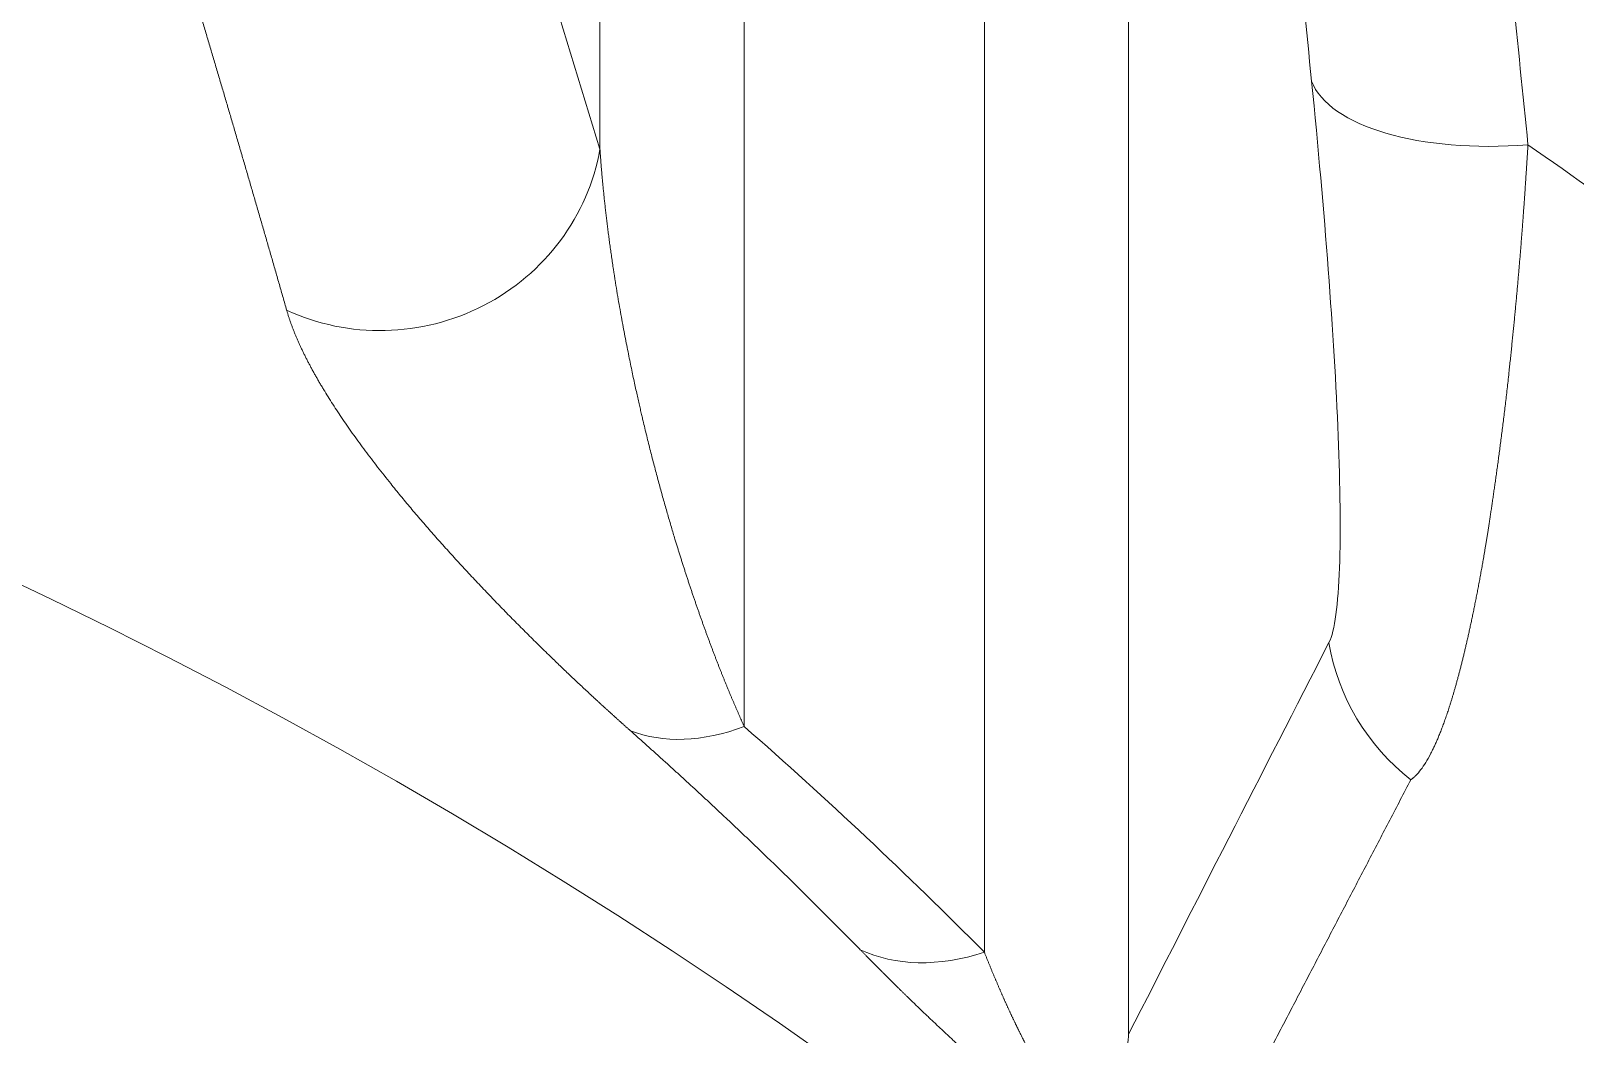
# Model space of a CAD drawing. Header units: millimetres. Extents: x 4664 to 8864, y -38 to 2932.
# Drawn here: x 7935.68 to 7944.84, y 2240.34 to 2246.3 of the extents above; entities that cross this region are included whole.
import ezdxf

# ---------------------------------------------------------------- set-up
doc = ezdxf.new("R2010")
doc.units = ezdxf.units.MM

msp = doc.modelspace()

# ---------------------------------------------------------------- linework, layer by layer
at = {"lineweight": 5}
for p, q in [((7939.0527, 2254.8477), (7939.0527, 2245.5949)), ((7942.1896, 2240.3411), (7942.1896, 2254.8477)), ((7939.9087, 2242.1671), (7939.9087, 2254.6732)), ((7941.3336, 2254.6732), (7941.3336, 2240.8271))]:
    msp.add_line(p, q, dxfattribs=at)
for radius in [31.8876, 28.6966, 28.5275, 28.3585]:
    msp.add_circle((7921.9725, 2214.1806), radius, dxfattribs=at)
for centre, major_axis, ratio, start_param, end_param in [((7955.1069, 2213.9856), (-11.2017, 72.9659), 0.103887, 1.086708, 1.100708), ((7956.3909, 2214.1807), (-11.2061, 71.6594), 0.105691, 1.086129, 1.10013), ((7944.5589, 2246.1941), (1.2995, 0.1299), 0.436932, 3.258064, 4.668755), ((7937.7686, 2245.7898), (1.249, 0.3812), 0.971679, 3.967045, 5.824969), ((7944.6618, 2242.86), (1.162, -0.5959), 0.984226, 3.773697, 4.519953), ((7939.9087, 2243.2368), (0.8609, 0.982), 0.685493, 3.382416, 4.048812), ((7921.9725, 2220.3245), (0, 28.6459), 0.967774, 5.510051, 5.579562), ((7941.3336, 2241.8968), (0.9272, 0.9196), 0.712004, 3.391486, 4.097534)]:
    msp.add_ellipse(centre, major_axis=major_axis, ratio=ratio, start_param=start_param, end_param=end_param, dxfattribs=at)
for points in [[(7938.3474, 2247.849), (7938.5845, 2247.1089), (7938.8197, 2246.3582), (7939.0527, 2245.5949)], [(7942.1896, 2240.3411), (7942.5853, 2241.1177), (7942.9814, 2241.8922), (7943.3778, 2242.6651)]]:
    msp.add_open_spline(points, degree=3, dxfattribs=at)
for points, knots in [([(7937.1937, 2244.6394), (7937.1901, 2244.652), (7937.1829, 2244.6773), (7937.1721, 2244.7152), (7937.1612, 2244.7531), (7937.1504, 2244.791), (7937.1395, 2244.8289), (7937.1286, 2244.8669), (7937.1177, 2244.9049), (7937.1068, 2244.9429), (7937.0959, 2244.9809), (7937.0849, 2245.019), (7937.074, 2245.057), (7937.063, 2245.0951), (7937.052, 2245.1332), (7937.041, 2245.1713), (7937.03, 2245.2095), (7937.0189, 2245.2477), (7937.0078, 2245.2859), (7936.9968, 2245.3241), (7936.9857, 2245.3623), (7936.9745, 2245.4005), (7936.9634, 2245.4388), (7936.9523, 2245.4771), (7936.9411, 2245.5154), (7936.9299, 2245.5538), (7936.9187, 2245.5921), (7936.9075, 2245.6305), (7936.8963, 2245.6689), (7936.885, 2245.7073), (7936.8738, 2245.7457), (7936.8625, 2245.7842), (7936.8512, 2245.8227), (7936.8399, 2245.8612), (7936.8285, 2245.8997), (7936.8172, 2245.9382), (7936.8058, 2245.9768), (7936.7944, 2246.0153), (7936.7831, 2246.0539), (7936.7716, 2246.0926), (7936.7602, 2246.1312), (7936.7488, 2246.1699), (7936.7373, 2246.2085), (7936.7258, 2246.2472), (7936.7143, 2246.286), (7936.7028, 2246.3247), (7936.6913, 2246.3635), (7936.6797, 2246.4023), (7936.6682, 2246.4411), (7936.6566, 2246.4799), (7936.645, 2246.5187), (7936.6334, 2246.5576), (7936.6218, 2246.5965), (7936.6101, 2246.6354), (7936.5984, 2246.6743), (7936.5868, 2246.7132), (7936.5751, 2246.7522), (7936.5634, 2246.7912), (7936.5516, 2246.8302), (7936.5438, 2246.8562), (7936.5399, 2246.8692)], [0, 0, 0, 0, 0.016733, 0.033484, 0.050253, 0.06704, 0.083845, 0.100667, 0.117507, 0.134366, 0.151241, 0.168135, 0.185047, 0.201976, 0.218923, 0.235888, 0.252871, 0.269872, 0.28689, 0.303927, 0.320981, 0.338053, 0.355143, 0.37225, 0.389376, 0.406519, 0.42368, 0.440859, 0.458056, 0.475271, 0.492503, 0.509753, 0.527021, 0.544307, 0.561611, 0.578933, 0.596272, 0.613629, 0.631004, 0.648397, 0.665808, 0.683237, 0.700683, 0.718147, 0.735629, 0.753129, 0.770647, 0.788182, 0.805736, 0.823307, 0.840896, 0.858503, 0.876128, 0.89377, 0.911431, 0.929109, 0.946805, 0.964519, 0.98225, 1, 1, 1, 1]), ([(7943.3778, 2242.6651), (7943.4136, 2242.7348), (7943.4325, 2242.8933), (7943.4483, 2243.3262), (7943.4445, 2243.5927), (7943.4209, 2244.1914), (7943.4005, 2244.5268), (7943.3472, 2245.2328), (7943.3141, 2245.6061), (7943.2749, 2245.9991)], [0, 0, 0, 0, 0.25, 0.25, 0.5, 0.5, 0.75, 0.75, 1, 1, 1, 1]), ([(7944.5589, 2245.6212), (7944.5587, 2245.6173), (7944.5582, 2245.6096), (7944.5575, 2245.5979), (7944.5567, 2245.5861), (7944.556, 2245.5741), (7944.5552, 2245.5621), (7944.5545, 2245.55), (7944.5537, 2245.5377), (7944.5529, 2245.5254), (7944.5521, 2245.5129), (7944.5513, 2245.5003), (7944.5505, 2245.4877), (7944.5497, 2245.4749), (7944.5488, 2245.462), (7944.548, 2245.449), (7944.5471, 2245.4359), (7944.5463, 2245.4227), (7944.5454, 2245.4094), (7944.5445, 2245.396), (7944.5436, 2245.3824), (7944.5427, 2245.3688), (7944.5417, 2245.3551), (7944.5408, 2245.3412), (7944.5398, 2245.3273), (7944.5388, 2245.3132), (7944.5379, 2245.2991), (7944.5369, 2245.2848), (7944.5358, 2245.2705), (7944.5348, 2245.256), (7944.5338, 2245.2415), (7944.5327, 2245.2268), (7944.5316, 2245.212), (7944.5305, 2245.1972), (7944.5294, 2245.1822), (7944.5283, 2245.1671), (7944.5272, 2245.152), (7944.526, 2245.1367), (7944.5249, 2245.1214), (7944.5237, 2245.1059), (7944.5225, 2245.0903), (7944.5213, 2245.0747), (7944.52, 2245.0589), (7944.5188, 2245.0431), (7944.5175, 2245.0271), (7944.5162, 2245.0111), (7944.5149, 2244.995), (7944.5136, 2244.9787), (7944.5123, 2244.9624), (7944.5109, 2244.946), (7944.5095, 2244.9295), (7944.5081, 2244.9129), (7944.5067, 2244.8962), (7944.5053, 2244.8794), (7944.5038, 2244.8625), (7944.5024, 2244.8455), (7944.5009, 2244.8285), (7944.4994, 2244.8113), (7944.4978, 2244.7941), (7944.4963, 2244.7768), (7944.4947, 2244.7594), (7944.4931, 2244.7419), (7944.4915, 2244.7243), (7944.4899, 2244.7066), (7944.4883, 2244.6889), (7944.4866, 2244.671), (7944.4849, 2244.6531), (7944.4832, 2244.6351), (7944.4815, 2244.617), (7944.4797, 2244.5989), (7944.478, 2244.5806), (7944.4762, 2244.5623), (7944.4744, 2244.5439), (7944.4725, 2244.5254), (7944.4707, 2244.5068), (7944.4688, 2244.4882), (7944.4669, 2244.4695), (7944.465, 2244.4507), (7944.4631, 2244.4319), (7944.4612, 2244.4129), (7944.4592, 2244.3939), (7944.4572, 2244.3748), (7944.4552, 2244.3557), (7944.4532, 2244.3365), (7944.4511, 2244.3172), (7944.449, 2244.2978), (7944.4459, 2244.2688), (7944.4417, 2244.2304), (7944.4365, 2244.1832), (7944.4312, 2244.137), (7944.4259, 2244.0918), (7944.4207, 2244.0476), (7944.4154, 2244.0043), (7944.4102, 2243.962), (7944.4051, 2243.9206), (7944.3999, 2243.8802), (7944.3948, 2243.8407), (7944.3898, 2243.8022), (7944.3848, 2243.7646), (7944.3798, 2243.7279), (7944.3749, 2243.6921), (7944.3701, 2243.6572), (7944.3653, 2243.6232), (7944.3606, 2243.5901), (7944.356, 2243.5578), (7944.3515, 2243.5265), (7944.347, 2243.4959), (7944.3426, 2243.4662), (7944.3383, 2243.4374), (7944.334, 2243.4093), (7944.3299, 2243.3821), (7944.3258, 2243.3557), (7944.3218, 2243.3301), (7944.3179, 2243.3053), (7944.314, 2243.2813), (7944.3103, 2243.258), (7944.3066, 2243.2355), (7944.303, 2243.2138), (7944.2995, 2243.1928), (7944.2961, 2243.1725), (7944.2927, 2243.153), (7944.2884, 2243.1286), (7944.2832, 2243.0993), (7944.2771, 2243.0652), (7944.2709, 2243.0316), (7944.2647, 2242.9987), (7944.2585, 2242.9663), (7944.2523, 2242.9345), (7944.2461, 2242.9033), (7944.2399, 2242.8727), (7944.2337, 2242.8426), (7944.2276, 2242.8131), (7944.2214, 2242.7842), (7944.2153, 2242.7559), (7944.2092, 2242.7281), (7944.2031, 2242.7008), (7944.197, 2242.6741), (7944.1909, 2242.648), (7944.1849, 2242.6224), (7944.1789, 2242.5974), (7944.1729, 2242.5728), (7944.167, 2242.5488), (7944.1611, 2242.5254), (7944.1552, 2242.5024), (7944.1493, 2242.48), (7944.1435, 2242.4581), (7944.1377, 2242.4367), (7944.1319, 2242.4158), (7944.1261, 2242.3954), (7944.1204, 2242.3754), (7944.1147, 2242.356), (7944.109, 2242.3371), (7944.1034, 2242.3186), (7944.0978, 2242.3006), (7944.0906, 2242.2781), (7944.0819, 2242.2516), (7944.0716, 2242.2214), (7944.0614, 2242.1925), (7944.0512, 2242.1648), (7944.041, 2242.1383), (7944.0309, 2242.113), (7944.0208, 2242.0889), (7944.0108, 2242.0661), (7944.0008, 2242.0443), (7943.9909, 2242.0238), (7943.9747, 2241.9919), (7943.9522, 2241.9522), (7943.9231, 2241.9097), (7943.9012, 2241.8842), (7943.8865, 2241.8699), (7943.8803, 2241.8644), (7943.8754, 2241.8603), (7943.8723, 2241.8578), (7943.8698, 2241.8559), (7943.8683, 2241.8548), (7943.867, 2241.8539), (7943.8664, 2241.8534), (7943.8659, 2241.8531), (7943.8658, 2241.8529), (7943.8656, 2241.8528), (7943.8655, 2241.8527), (7943.8653, 2241.8526), (7943.8652, 2241.8525), (7943.8651, 2241.8524), (7943.865, 2241.8524), (7943.8649, 2241.8523), (7943.8648, 2241.8522), (7943.8647, 2241.8521), (7943.8646, 2241.8521), (7943.8645, 2241.852), (7943.8645, 2241.852), (7943.8644, 2241.852), (7943.8644, 2241.8519), (7943.8644, 2241.8519), (7943.8643, 2241.8519)], [0, 0, 0, 0, 0.002035, 0.00409, 0.006167, 0.008264, 0.010382, 0.012521, 0.014681, 0.016862, 0.019064, 0.021286, 0.02353, 0.025795, 0.028081, 0.030387, 0.032715, 0.035064, 0.037434, 0.039826, 0.042238, 0.044672, 0.047126, 0.049602, 0.0521, 0.054618, 0.057158, 0.059719, 0.062301, 0.064905, 0.06753, 0.070177, 0.072845, 0.075534, 0.078245, 0.080977, 0.083731, 0.086506, 0.089303, 0.092122, 0.094962, 0.097823, 0.100707, 0.103612, 0.106538, 0.109487, 0.112457, 0.115448, 0.118462, 0.121497, 0.124554, 0.127633, 0.130734, 0.133857, 0.137001, 0.140168, 0.143356, 0.146567, 0.149799, 0.153053, 0.15633, 0.159628, 0.162948, 0.166291, 0.169656, 0.173042, 0.176451, 0.179882, 0.183335, 0.186811, 0.190308, 0.193828, 0.19737, 0.200934, 0.204521, 0.208129, 0.211761, 0.215414, 0.21909, 0.222788, 0.226509, 0.230252, 0.234017, 0.237805, 0.241615, 0.245448, 0.249303, 0.258913, 0.268384, 0.277714, 0.286904, 0.295952, 0.304857, 0.31362, 0.32224, 0.330715, 0.339047, 0.347233, 0.355275, 0.36317, 0.37092, 0.378522, 0.385978, 0.393286, 0.400447, 0.407459, 0.414324, 0.421039, 0.427605, 0.434023, 0.44029, 0.446408, 0.452376, 0.458193, 0.46386, 0.469377, 0.474743, 0.479957, 0.485021, 0.489933, 0.494694, 0.499303, 0.507894, 0.516421, 0.524886, 0.533288, 0.541626, 0.549902, 0.558113, 0.566261, 0.574345, 0.582365, 0.590321, 0.598212, 0.606039, 0.613801, 0.621498, 0.629131, 0.636698, 0.6442, 0.651637, 0.659009, 0.666315, 0.673556, 0.680731, 0.687841, 0.694885, 0.701863, 0.708775, 0.715622, 0.722403, 0.729118, 0.735767, 0.74235, 0.748867, 0.760831, 0.772684, 0.784427, 0.79606, 0.807581, 0.818992, 0.830291, 0.84148, 0.852558, 0.863526, 0.874382, 0.906058, 0.937089, 0.968518, 0.976401, 0.984268, 0.988206, 0.992153, 0.994119, 0.996099, 0.997078, 0.998072, 0.99826, 0.998438, 0.998607, 0.998765, 0.998915, 0.999054, 0.999184, 0.999305, 0.999415, 0.999517, 0.999608, 0.99969, 0.999762, 0.999825, 0.999878, 0.999922, 1, 1, 1, 1]), ([(7944.5589, 2245.6212), (7945.1008, 2245.2439), (7945.6325, 2244.8539), (7946.6754, 2244.048), (7947.1866, 2243.6321), (7948.1886, 2242.7739), (7948.6793, 2242.3316), (7949.4001, 2241.6482), (7949.6378, 2241.417), (7949.9906, 2241.0652), (7950.166, 2240.888), (7950.3689, 2240.6791), (7950.47, 2240.5741), (7950.5204, 2240.5215), (7950.5456, 2240.4951), (7950.5582, 2240.4819), (7950.5645, 2240.4753), (7950.5672, 2240.4725), (7950.569, 2240.4706), (7950.5699, 2240.4697), (7951.0293, 2239.9877), (7951.4754, 2239.4953), (7952.1258, 2238.7394), (7952.3395, 2238.4845), (7952.6553, 2238.0979), (7952.812, 2237.9035), (7952.9928, 2237.6748), (7953.0827, 2237.56), (7953.1275, 2237.5024), (7953.1499, 2237.4737), (7953.1611, 2237.4592), (7953.1667, 2237.452), (7953.1695, 2237.4484), (7953.1709, 2237.4466), (7953.1715, 2237.4459), (7953.1719, 2237.4454), (7953.172, 2237.4451), (7953.5856, 2236.9116), (7953.9841, 2236.3691), (7954.7511, 2235.2659), (7955.1197, 2234.7051), (7955.4734, 2234.1352)], [0, 0, 0, 0, 0.125, 0.125, 0.25, 0.25, 0.375, 0.375, 0.4375, 0.4375, 0.46875, 0.484375, 0.492188, 0.496094, 0.498047, 0.499023, 0.499512, 0.499756, 0.499756, 0.5, 0.5, 0.625, 0.625, 0.6875, 0.6875, 0.71875, 0.734375, 0.742188, 0.746094, 0.748047, 0.749023, 0.749512, 0.749756, 0.749878, 0.749939, 0.749939, 0.75, 0.75, 0.875, 0.875, 1, 1, 1, 1]), ([(7939.0527, 2245.5949), (7939.0529, 2245.5911), (7939.0534, 2245.5834), (7939.0543, 2245.5718), (7939.0551, 2245.56), (7939.056, 2245.5481), (7939.0569, 2245.536), (7939.0578, 2245.5237), (7939.0588, 2245.5113), (7939.0598, 2245.4988), (7939.0608, 2245.486), (7939.0619, 2245.4731), (7939.063, 2245.4601), (7939.0641, 2245.4469), (7939.0653, 2245.4335), (7939.0665, 2245.42), (7939.0678, 2245.4063), (7939.0691, 2245.3924), (7939.0704, 2245.3784), (7939.0718, 2245.3642), (7939.0732, 2245.3498), (7939.0747, 2245.3353), (7939.0762, 2245.3206), (7939.0777, 2245.3058), (7939.0793, 2245.2908), (7939.0809, 2245.2756), (7939.0826, 2245.2603), (7939.0843, 2245.2448), (7939.0861, 2245.2291), (7939.0879, 2245.2133), (7939.0898, 2245.1973), (7939.0917, 2245.1811), (7939.0937, 2245.1647), (7939.0957, 2245.1482), (7939.0978, 2245.1316), (7939.0999, 2245.1147), (7939.1021, 2245.0977), (7939.1044, 2245.0805), (7939.1066, 2245.0631), (7939.109, 2245.0456), (7939.1114, 2245.0279), (7939.1139, 2245.01), (7939.1164, 2244.992), (7939.119, 2244.9738), (7939.1216, 2244.9554), (7939.1243, 2244.9368), (7939.1271, 2244.918), (7939.1299, 2244.8991), (7939.1328, 2244.88), (7939.1357, 2244.8607), (7939.1388, 2244.8413), (7939.1418, 2244.8217), (7939.1474, 2244.7868), (7939.1554, 2244.7376), (7939.1661, 2244.6745), (7939.1769, 2244.6137), (7939.1875, 2244.5551), (7939.1981, 2244.4986), (7939.2086, 2244.4444), (7939.2189, 2244.3924), (7939.2289, 2244.3427), (7939.2387, 2244.2953), (7939.2482, 2244.2501), (7939.2574, 2244.2073), (7939.2663, 2244.1668), (7939.2747, 2244.1286), (7939.2828, 2244.0928), (7939.2904, 2244.0594), (7939.2975, 2244.0283), (7939.3042, 2243.9997), (7939.3122, 2243.9661), (7939.3216, 2243.927), (7939.3327, 2243.8816), (7939.3438, 2243.8368), (7939.3549, 2243.7927), (7939.3661, 2243.7493), (7939.3773, 2243.7065), (7939.3884, 2243.6643), (7939.3995, 2243.6228), (7939.4106, 2243.582), (7939.4217, 2243.5418), (7939.4327, 2243.5023), (7939.4437, 2243.4635), (7939.4547, 2243.4253), (7939.4655, 2243.3879), (7939.4764, 2243.3511), (7939.4871, 2243.315), (7939.4966, 2243.2834), (7939.505, 2243.256), (7939.5121, 2243.2326), (7939.5193, 2243.2095), (7939.5265, 2243.1864), (7939.5337, 2243.1635), (7939.5409, 2243.1408), (7939.5481, 2243.1182), (7939.5553, 2243.0958), (7939.5625, 2243.0735), (7939.5697, 2243.0513), (7939.577, 2243.0293), (7939.5842, 2243.0074), (7939.5914, 2242.9857), (7939.5987, 2242.9641), (7939.6059, 2242.9427), (7939.6131, 2242.9214), (7939.6204, 2242.9003), (7939.6276, 2242.8793), (7939.6349, 2242.8585), (7939.6421, 2242.8378), (7939.6493, 2242.8173), (7939.6566, 2242.7969), (7939.6638, 2242.7767), (7939.671, 2242.7567), (7939.6782, 2242.7367), (7939.6854, 2242.717), (7939.6926, 2242.6973), (7939.6998, 2242.6779), (7939.707, 2242.6586), (7939.7142, 2242.6394), (7939.7213, 2242.6204), (7939.7285, 2242.6016), (7939.7356, 2242.5829), (7939.7427, 2242.5643), (7939.7498, 2242.546), (7939.7569, 2242.5277), (7939.764, 2242.5097), (7939.7711, 2242.4917), (7939.7782, 2242.474), (7939.7852, 2242.4564), (7939.7922, 2242.439), (7939.7992, 2242.4217), (7939.8062, 2242.4046), (7939.8132, 2242.3876), (7939.8202, 2242.3708), (7939.8271, 2242.3542), (7939.834, 2242.3377), (7939.8409, 2242.3214), (7939.8478, 2242.3052), (7939.8546, 2242.2892), (7939.8615, 2242.2734), (7939.8683, 2242.2577), (7939.8751, 2242.2422), (7939.8818, 2242.2269), (7939.8886, 2242.2117), (7939.8953, 2242.1967), (7939.902, 2242.1818), (7939.9065, 2242.172), (7939.9087, 2242.1671)], [0, 0, 0, 0, 0.003698, 0.007443, 0.011237, 0.015079, 0.01897, 0.022908, 0.026895, 0.030929, 0.035012, 0.039143, 0.043323, 0.04755, 0.051826, 0.056149, 0.060521, 0.064941, 0.069409, 0.073926, 0.07849, 0.083103, 0.087764, 0.092473, 0.09723, 0.102035, 0.106889, 0.111791, 0.116741, 0.121739, 0.126785, 0.131879, 0.137022, 0.142212, 0.147451, 0.152738, 0.158073, 0.163457, 0.168888, 0.174368, 0.179896, 0.185472, 0.191096, 0.196769, 0.202489, 0.208258, 0.214075, 0.21994, 0.225853, 0.231814, 0.237824, 0.243882, 0.249987, 0.270025, 0.289338, 0.307927, 0.325791, 0.34293, 0.359344, 0.375033, 0.389998, 0.404238, 0.417754, 0.430545, 0.442611, 0.453952, 0.464569, 0.47446, 0.483628, 0.49207, 0.499788, 0.513325, 0.526641, 0.539736, 0.552611, 0.565265, 0.577698, 0.58991, 0.601901, 0.613672, 0.625222, 0.636551, 0.64766, 0.658547, 0.669214, 0.679661, 0.689886, 0.699891, 0.706514, 0.713086, 0.719607, 0.726077, 0.732496, 0.738864, 0.745181, 0.751448, 0.757663, 0.763827, 0.769941, 0.776003, 0.782015, 0.787976, 0.793886, 0.799745, 0.805553, 0.811311, 0.817017, 0.822673, 0.828278, 0.833832, 0.839335, 0.844787, 0.850189, 0.855539, 0.860839, 0.866088, 0.871287, 0.876434, 0.881531, 0.886577, 0.891572, 0.896517, 0.901411, 0.906254, 0.911046, 0.915788, 0.920479, 0.92512, 0.929709, 0.934248, 0.938737, 0.943175, 0.947562, 0.951899, 0.956185, 0.96042, 0.964606, 0.96874, 0.972824, 0.976858, 0.980841, 0.984773, 0.988656, 0.992487, 0.996269, 1, 1, 1, 1]), ([(7939.2332, 2242.1424), (7939.2314, 2242.144), (7939.2278, 2242.1472), (7939.2225, 2242.152), (7939.2171, 2242.1567), (7939.2118, 2242.1615), (7939.2064, 2242.1662), (7939.2011, 2242.171), (7939.1958, 2242.1757), (7939.1905, 2242.1805), (7939.1852, 2242.1853), (7939.1798, 2242.19), (7939.1745, 2242.1948), (7939.1692, 2242.1995), (7939.1639, 2242.2043), (7939.1586, 2242.2091), (7939.1533, 2242.2138), (7939.1481, 2242.2186), (7939.1428, 2242.2234), (7939.1375, 2242.2281), (7939.1322, 2242.2329), (7939.127, 2242.2377), (7939.1217, 2242.2424), (7939.1164, 2242.2472), (7939.1112, 2242.252), (7939.1059, 2242.2568), (7939.1007, 2242.2615), (7939.0954, 2242.2663), (7939.0902, 2242.2711), (7939.0849, 2242.2759), (7939.0797, 2242.2806), (7939.0745, 2242.2854), (7939.0693, 2242.2902), (7939.064, 2242.295), (7939.0588, 2242.2997), (7939.0536, 2242.3045), (7939.0484, 2242.3093), (7939.0432, 2242.3141), (7939.038, 2242.3189), (7939.0328, 2242.3237), (7939.0276, 2242.3284), (7939.0224, 2242.3332), (7939.0173, 2242.338), (7939.0121, 2242.3428), (7939.0069, 2242.3476), (7939.0017, 2242.3524), (7938.9966, 2242.3572), (7938.975, 2242.3772), (7938.9369, 2242.4128), (7938.883, 2242.4637), (7938.8289, 2242.5152), (7938.7812, 2242.5611), (7938.7398, 2242.6013), (7938.7046, 2242.6356), (7938.6697, 2242.6699), (7938.635, 2242.7043), (7938.6006, 2242.7386), (7938.5663, 2242.773), (7938.5322, 2242.8074), (7938.4984, 2242.8419), (7938.4647, 2242.8764), (7938.4313, 2242.9109), (7938.3847, 2242.9594), (7938.3256, 2243.0215), (7938.2553, 2243.0967), (7938.1867, 2243.1714), (7938.1197, 2243.2456), (7938.0544, 2243.3193), (7937.9909, 2243.3925), (7937.929, 2243.4653), (7937.8689, 2243.5377), (7937.8029, 2243.6188), (7937.7325, 2243.708), (7937.6593, 2243.8043), (7937.5906, 2243.8985), (7937.5264, 2243.9907), (7937.4668, 2244.0809), (7937.4281, 2244.143), (7937.4066, 2244.1789), (7937.4004, 2244.1891), (7937.3944, 2244.1993), (7937.3884, 2244.2095), (7937.3825, 2244.2196), (7937.3767, 2244.2297), (7937.371, 2244.2397), (7937.3653, 2244.2497), (7937.3597, 2244.2597), (7937.3542, 2244.2696), (7937.3487, 2244.2795), (7937.3434, 2244.2893), (7937.3381, 2244.2991), (7937.3329, 2244.3088), (7937.3277, 2244.3185), (7937.3226, 2244.3282), (7937.3177, 2244.3378), (7937.3127, 2244.3473), (7937.3079, 2244.3569), (7937.3031, 2244.3664), (7937.2985, 2244.3758), (7937.2938, 2244.3852), (7937.2893, 2244.3945), (7937.2849, 2244.4039), (7937.2805, 2244.4131), (7937.2762, 2244.4224), (7937.2719, 2244.4315), (7937.2678, 2244.4407), (7937.2637, 2244.4498), (7937.2597, 2244.4589), (7937.2558, 2244.4679), (7937.252, 2244.4768), (7937.2482, 2244.4858), (7937.2445, 2244.4947), (7937.2409, 2244.5035), (7937.2374, 2244.5123), (7937.2339, 2244.5211), (7937.2305, 2244.5298), (7937.2272, 2244.5385), (7937.224, 2244.5471), (7937.2209, 2244.5557), (7937.2178, 2244.5643), (7937.2148, 2244.5728), (7937.2119, 2244.5813), (7937.2091, 2244.5897), (7937.2063, 2244.5981), (7937.2036, 2244.6064), (7937.201, 2244.6147), (7937.1985, 2244.623), (7937.1961, 2244.6312), (7937.1945, 2244.6367), (7937.1937, 2244.6394)], [0, 0, 0, 0, 0.001322, 0.002647, 0.003973, 0.005302, 0.006632, 0.007965, 0.0093, 0.010636, 0.011975, 0.013316, 0.014659, 0.016005, 0.017352, 0.018701, 0.020053, 0.021406, 0.022762, 0.02412, 0.02548, 0.026842, 0.028207, 0.029573, 0.030942, 0.032313, 0.033685, 0.035061, 0.036438, 0.037817, 0.039199, 0.040583, 0.041969, 0.043357, 0.044748, 0.046141, 0.047535, 0.048933, 0.050332, 0.051734, 0.053137, 0.054543, 0.055952, 0.057362, 0.058775, 0.06019, 0.061608, 0.063027, 0.078032, 0.093455, 0.1093, 0.125573, 0.13638, 0.147294, 0.158316, 0.169445, 0.180685, 0.192034, 0.203495, 0.215068, 0.226754, 0.238554, 0.250469, 0.276958, 0.30377, 0.330914, 0.358396, 0.386224, 0.414403, 0.442942, 0.471845, 0.501119, 0.542073, 0.583224, 0.624587, 0.666176, 0.708006, 0.750091, 0.755083, 0.760071, 0.765055, 0.770035, 0.775011, 0.779983, 0.784951, 0.789915, 0.794876, 0.799832, 0.804784, 0.809733, 0.814678, 0.819619, 0.824556, 0.82949, 0.83442, 0.839346, 0.844268, 0.849187, 0.854102, 0.859014, 0.863922, 0.868826, 0.873727, 0.878625, 0.883519, 0.88841, 0.893297, 0.89818, 0.903061, 0.907938, 0.912812, 0.917682, 0.922549, 0.927413, 0.932274, 0.937131, 0.941985, 0.946837, 0.951685, 0.95653, 0.961372, 0.966211, 0.971046, 0.975879, 0.980709, 0.985536, 0.99036, 0.995182, 1, 1, 1, 1]), ([(7940.5971, 2240.8425), (7940.5918, 2240.8479), (7940.5813, 2240.8586), (7940.5656, 2240.8747), (7940.5498, 2240.8907), (7940.5341, 2240.9067), (7940.5183, 2240.9227), (7940.5025, 2240.9387), (7940.4867, 2240.9547), (7940.4709, 2240.9707), (7940.4551, 2240.9866), (7940.4393, 2241.0025), (7940.4235, 2241.0184), (7940.4076, 2241.0343), (7940.3918, 2241.0501), (7940.3759, 2241.066), (7940.3601, 2241.0818), (7940.3442, 2241.0976), (7940.3284, 2241.1134), (7940.3125, 2241.1291), (7940.2966, 2241.1449), (7940.2807, 2241.1606), (7940.2648, 2241.1763), (7940.2489, 2241.192), (7940.233, 2241.2077), (7940.2171, 2241.2233), (7940.2011, 2241.239), (7940.1852, 2241.2546), (7940.1693, 2241.2702), (7940.1533, 2241.2858), (7940.1373, 2241.3013), (7940.1214, 2241.3169), (7940.1054, 2241.3324), (7940.0894, 2241.3479), (7940.0734, 2241.3634), (7940.0575, 2241.3788), (7940.0415, 2241.3943), (7940.0254, 2241.4097), (7940.0094, 2241.4251), (7939.9934, 2241.4405), (7939.9774, 2241.4559), (7939.9614, 2241.4712), (7939.9453, 2241.4865), (7939.9293, 2241.5018), (7939.9132, 2241.5171), (7939.8971, 2241.5324), (7939.8811, 2241.5477), (7939.865, 2241.5629), (7939.8489, 2241.5781), (7939.8328, 2241.5933), (7939.8167, 2241.6085), (7939.8006, 2241.6237), (7939.7845, 2241.6388), (7939.7684, 2241.6539), (7939.7523, 2241.669), (7939.7362, 2241.6841), (7939.72, 2241.6992), (7939.7039, 2241.7142), (7939.6878, 2241.7293), (7939.6716, 2241.7443), (7939.6554, 2241.7593), (7939.6393, 2241.7742), (7939.6231, 2241.7892), (7939.6069, 2241.8041), (7939.5907, 2241.8191), (7939.5745, 2241.834), (7939.5584, 2241.8488), (7939.5421, 2241.8637), (7939.5259, 2241.8785), (7939.5097, 2241.8934), (7939.4935, 2241.9082), (7939.4773, 2241.9229), (7939.461, 2241.9377), (7939.4448, 2241.9525), (7939.4286, 2241.9672), (7939.4123, 2241.9819), (7939.3961, 2241.9966), (7939.3798, 2242.0112), (7939.3635, 2242.0259), (7939.3472, 2242.0405), (7939.331, 2242.0551), (7939.3147, 2242.0697), (7939.2984, 2242.0843), (7939.2821, 2242.0989), (7939.2658, 2242.1134), (7939.2495, 2242.1279), (7939.2386, 2242.1376), (7939.2332, 2242.1424)], [0, 0, 0, 0, 0.012165, 0.024321, 0.036467, 0.048603, 0.06073, 0.072848, 0.084956, 0.097054, 0.109143, 0.121222, 0.133292, 0.145352, 0.157402, 0.169443, 0.181475, 0.193496, 0.205509, 0.217512, 0.229505, 0.241489, 0.253463, 0.265427, 0.277382, 0.289328, 0.301264, 0.31319, 0.325107, 0.337015, 0.348913, 0.360801, 0.37268, 0.384549, 0.396409, 0.408259, 0.4201, 0.431931, 0.443752, 0.455564, 0.467367, 0.47916, 0.490943, 0.502717, 0.514482, 0.526237, 0.537982, 0.549718, 0.561444, 0.573161, 0.584868, 0.596566, 0.608254, 0.619933, 0.631602, 0.643262, 0.654912, 0.666553, 0.678184, 0.689806, 0.701418, 0.713021, 0.724614, 0.736197, 0.747772, 0.759336, 0.770891, 0.782437, 0.793973, 0.8055, 0.817017, 0.828524, 0.840023, 0.851511, 0.86299, 0.87446, 0.88592, 0.897371, 0.908812, 0.920244, 0.931666, 0.943079, 0.954482, 0.965876, 0.97726, 0.988635, 1, 1, 1, 1]), ([(7933.6385, 2239.4244), (7934.1089, 2239.207), (7935.097, 2238.7166), (7937.0691, 2237.5864), (7938.9898, 2236.2302), (7941.6539, 2233.9394), (7944.0221, 2231.3209), (7946.5946, 2227.359), (7948.0269, 2224.1303), (7948.869, 2221.3188), (7949.5322, 2218.4585), (7949.8294, 2215.5298), (7949.7102, 2210.8325), (7948.9573, 2206.7746), (7947.0262, 2201.8427), (7945.2352, 2198.7964), (7942.7209, 2195.5438), (7940.2277, 2193.0466), (7936.8993, 2190.6291), (7933.8059, 2188.9326), (7929.4177, 2187.206), (7924.782, 2186.3401), (7920.0831, 2186.3613), (7917.1695, 2186.7455), (7913.7392, 2187.5341), (7910.9759, 2188.5504), (7907.8508, 2190.1739), (7905.8761, 2191.4505), (7903.1139, 2193.6339), (7900.6453, 2196.1516), (7897.9285, 2199.9768), (7895.5869, 2204.7017), (7894.3214, 2209.8687), (7894.0364, 2215.7478), (7894.6916, 2220.4198), (7896.4197, 2225.4474), (7898.084, 2228.5755), (7900.4644, 2231.9348), (7902.8541, 2234.5379), (7906.0878, 2237.0971), (7908.6035, 2238.6145), (7910.7174, 2239.6305), (7913.4553, 2240.739), (7916.8791, 2241.638), (7921.5616, 2242.1055), (7925.6773, 2241.8599), (7930.8733, 2240.7137), (7935.1985, 2238.8362), (7939.5608, 2235.8744), (7942.124, 2233.4594), (7945.1181, 2229.8329), (7947.209, 2226.2651), (7948.9798, 2221.2899), (7949.6226, 2217.8221), (7949.8586, 2213.7215), (7949.6134, 2210.1982), (7948.6879, 2206.1953), (7947.4666, 2202.8871), (7945.5625, 2199.233), (7943.1094, 2195.9293), (7939.7563, 2192.6491), (7936.4001, 2190.2692), (7932.1939, 2188.1929), (7928.2649, 2186.9711), (7923.0657, 2186.2245), (7918.7296, 2186.4116), (7915.5997, 2187.1), (7914.8323, 2187.3039)], [0, 0, 0, 0, 0.006314, 0.013403, 0.02746, 0.034433, 0.055153, 0.06884, 0.089355, 0.096186, 0.103009, 0.123487, 0.130312, 0.157651, 0.171295, 0.19176, 0.198582, 0.219083, 0.232739, 0.246379, 0.260023, 0.287433, 0.301147, 0.314851, 0.3217, 0.342232, 0.349066, 0.362718, 0.36954, 0.389996, 0.403578, 0.423785, 0.450318, 0.463364, 0.489074, 0.501707, 0.520457, 0.526663, 0.545233, 0.557589, 0.569977, 0.576192, 0.58243, 0.601358, 0.614143, 0.633596, 0.646759, 0.673678, 0.68739, 0.708264, 0.715298, 0.743767, 0.758145, 0.779887, 0.787177, 0.809164, 0.823878, 0.838617, 0.853388, 0.875637, 0.890481, 0.912656, 0.927319, 0.949033, 0.963265, 0.990966, 1, 1, 1, 1]), ([(7943.8639, 2241.8514), (7943.8431, 2241.8115), (7943.8015, 2241.7317), (7943.7392, 2241.6123), (7943.6772, 2241.4933), (7943.6155, 2241.3748), (7943.554, 2241.2567), (7943.4927, 2241.1391), (7943.4317, 2241.0219), (7943.3709, 2240.9052), (7943.3104, 2240.789), (7943.2501, 2240.6731), (7943.1901, 2240.5578), (7943.1303, 2240.4429), (7943.0707, 2240.3284), (7943.0114, 2240.2144), (7942.9524, 2240.1008), (7942.8936, 2239.9877), (7942.835, 2239.875), (7942.7767, 2239.7628), (7942.7186, 2239.651), (7942.68, 2239.5766), (7942.6607, 2239.5395)], [0, 0, 0, 0, 0.051942, 0.103679, 0.155212, 0.206541, 0.257665, 0.308584, 0.3593, 0.409811, 0.460117, 0.51022, 0.560117, 0.609811, 0.6593, 0.708584, 0.757665, 0.806541, 0.855212, 0.903679, 0.951942, 1, 1, 1, 1]), ([(7942.6607, 2239.5395), (7942.6603, 2239.5388), (7942.6596, 2239.5375), (7942.6585, 2239.5355), (7942.6575, 2239.5335), (7942.6563, 2239.5315), (7942.6552, 2239.5295), (7942.6541, 2239.5276), (7942.653, 2239.5257), (7942.6518, 2239.5238), (7942.6507, 2239.5219), (7942.6495, 2239.52), (7942.6483, 2239.5182), (7942.6471, 2239.5164), (7942.6459, 2239.5146), (7942.6447, 2239.5128), (7942.6435, 2239.5111), (7942.6423, 2239.5094), (7942.641, 2239.5076), (7942.6398, 2239.506), (7942.6385, 2239.5043), (7942.6372, 2239.5026), (7942.6359, 2239.501), (7942.6346, 2239.4994), (7942.6333, 2239.4978), (7942.632, 2239.4963), (7942.6307, 2239.4947), (7942.6293, 2239.4932), (7942.628, 2239.4917), (7942.6266, 2239.4902), (7942.6253, 2239.4888), (7942.6239, 2239.4873), (7942.6225, 2239.4859), (7942.6211, 2239.4845), (7942.6197, 2239.4831), (7942.6182, 2239.4818), (7942.6168, 2239.4804), (7942.6153, 2239.4791), (7942.6139, 2239.4778), (7942.6124, 2239.4765), (7942.6109, 2239.4753), (7942.6094, 2239.474), (7942.6079, 2239.4728), (7942.6064, 2239.4716), (7942.6049, 2239.4705), (7942.6034, 2239.4693), (7942.6018, 2239.4682), (7942.5968, 2239.4646), (7942.588, 2239.4589), (7942.5745, 2239.4519), (7942.5602, 2239.446), (7942.5451, 2239.4411), (7942.529, 2239.4372), (7942.5121, 2239.4344), (7942.4973, 2239.4328), (7942.485, 2239.4322), (7942.4757, 2239.432), (7942.4661, 2239.432), (7942.4564, 2239.4324), (7942.4466, 2239.433), (7942.4365, 2239.4339), (7942.4262, 2239.4351), (7942.4158, 2239.4366), (7942.4052, 2239.4383), (7942.3943, 2239.4403), (7942.3833, 2239.4427), (7942.3722, 2239.4452), (7942.3608, 2239.4481), (7942.3492, 2239.4513), (7942.3375, 2239.4547), (7942.3256, 2239.4584), (7942.3106, 2239.4633), (7942.2924, 2239.4697), (7942.2707, 2239.478), (7942.2484, 2239.4871), (7942.2256, 2239.497), (7942.2024, 2239.5077), (7942.1786, 2239.5192), (7942.1543, 2239.5315), (7942.1296, 2239.5446), (7942.1043, 2239.5585), (7942.0785, 2239.5732), (7942.0522, 2239.5886), (7942.0254, 2239.6049), (7942.0036, 2239.6185), (7941.9871, 2239.6289), (7941.9762, 2239.636), (7941.9651, 2239.6432), (7941.954, 2239.6505), (7941.9427, 2239.658), (7941.9314, 2239.6656), (7941.9199, 2239.6733), (7941.9083, 2239.6812), (7941.8966, 2239.6893), (7941.8848, 2239.6975), (7941.8728, 2239.7058), (7941.8608, 2239.7143), (7941.8487, 2239.723), (7941.8364, 2239.7317), (7941.8241, 2239.7406), (7941.8116, 2239.7497), (7941.799, 2239.7589), (7941.7817, 2239.7717), (7941.7596, 2239.7881), (7941.7329, 2239.8083), (7941.706, 2239.8288), (7941.6792, 2239.8495), (7941.6523, 2239.8706), (7941.6254, 2239.8919), (7941.5984, 2239.9136), (7941.5763, 2239.9315), (7941.559, 2239.9457), (7941.5465, 2239.956), (7941.5339, 2239.9664), (7941.5213, 2239.9769), (7941.5086, 2239.9874), (7941.496, 2239.9981), (7941.4832, 2240.0088), (7941.4705, 2240.0196), (7941.4576, 2240.0304), (7941.4448, 2240.0414), (7941.4319, 2240.0524), (7941.419, 2240.0635), (7941.406, 2240.0747), (7941.393, 2240.0859), (7941.38, 2240.0972), (7941.3669, 2240.1087), (7941.3538, 2240.1201), (7941.3406, 2240.1317), (7941.3274, 2240.1433), (7941.3142, 2240.1551), (7941.3009, 2240.1669), (7941.2876, 2240.1787), (7941.2742, 2240.1907), (7941.2608, 2240.2027), (7941.2474, 2240.2148), (7941.2339, 2240.227), (7941.2204, 2240.2393), (7941.2068, 2240.2516), (7941.19, 2240.2669), (7941.1702, 2240.2851), (7941.1472, 2240.3062), (7941.1243, 2240.3274), (7941.1015, 2240.3486), (7941.0787, 2240.3699), (7941.0559, 2240.3913), (7941.0331, 2240.4127), (7941.0104, 2240.4342), (7940.9877, 2240.4558), (7940.965, 2240.4774), (7940.9424, 2240.4991), (7940.9198, 2240.5209), (7940.8973, 2240.5428), (7940.8786, 2240.561), (7940.8637, 2240.5755), (7940.8525, 2240.5865), (7940.8413, 2240.5975), (7940.83, 2240.6085), (7940.8187, 2240.6197), (7940.8074, 2240.6308), (7940.796, 2240.6421), (7940.7846, 2240.6534), (7940.7732, 2240.6648), (7940.7617, 2240.6762), (7940.7502, 2240.6877), (7940.7387, 2240.6992), (7940.7271, 2240.7109), (7940.7154, 2240.7225), (7940.7038, 2240.7343), (7940.6921, 2240.746), (7940.6803, 2240.7579), (7940.6685, 2240.7698), (7940.6567, 2240.7818), (7940.6449, 2240.7938), (7940.633, 2240.8059), (7940.621, 2240.8181), (7940.6091, 2240.8303), (7940.6011, 2240.8384), (7940.5971, 2240.8425)], [0, 0, 0, 0, 0.002985, 0.005959, 0.00892, 0.011868, 0.014805, 0.017729, 0.020641, 0.023541, 0.026428, 0.029304, 0.032167, 0.035018, 0.037857, 0.040683, 0.043498, 0.0463, 0.04909, 0.051868, 0.054634, 0.057388, 0.06013, 0.062859, 0.065577, 0.068282, 0.070975, 0.073657, 0.076326, 0.078983, 0.081628, 0.084261, 0.086882, 0.089491, 0.092088, 0.094673, 0.097246, 0.099807, 0.102356, 0.104893, 0.107418, 0.109932, 0.112433, 0.114922, 0.1174, 0.119866, 0.122319, 0.124761, 0.143506, 0.161931, 0.180043, 0.197849, 0.215354, 0.232566, 0.249492, 0.257781, 0.265949, 0.273996, 0.281926, 0.289738, 0.297435, 0.305017, 0.312486, 0.319845, 0.327094, 0.334235, 0.34127, 0.348201, 0.35503, 0.361759, 0.36839, 0.374926, 0.385963, 0.396705, 0.407166, 0.417361, 0.427305, 0.437018, 0.446517, 0.455823, 0.464957, 0.473941, 0.4828, 0.491559, 0.500242, 0.503629, 0.507017, 0.510408, 0.513803, 0.517204, 0.520614, 0.524035, 0.527467, 0.530914, 0.534377, 0.537857, 0.541357, 0.544878, 0.548422, 0.551991, 0.555587, 0.55921, 0.562863, 0.570546, 0.57825, 0.585988, 0.593774, 0.601621, 0.609542, 0.61755, 0.625657, 0.629442, 0.633258, 0.637106, 0.640985, 0.644898, 0.648845, 0.652827, 0.656844, 0.660897, 0.664987, 0.669115, 0.673282, 0.677487, 0.681733, 0.686019, 0.690345, 0.694714, 0.699125, 0.703578, 0.708075, 0.712616, 0.717201, 0.721831, 0.726506, 0.731228, 0.735996, 0.74081, 0.745672, 0.750582, 0.758939, 0.767371, 0.77588, 0.784467, 0.793134, 0.801883, 0.810714, 0.819629, 0.82863, 0.837717, 0.846893, 0.856158, 0.865514, 0.874961, 0.879677, 0.884434, 0.889234, 0.894076, 0.898961, 0.903888, 0.908859, 0.913872, 0.918928, 0.924027, 0.929169, 0.934355, 0.939584, 0.944856, 0.950173, 0.955533, 0.960937, 0.966385, 0.971877, 0.977413, 0.982993, 0.988618, 0.994287, 1, 1, 1, 1]), ([(7941.3336, 2240.8271), (7941.3347, 2240.8242), (7941.3369, 2240.8186), (7941.3403, 2240.8102), (7941.3437, 2240.8018), (7941.347, 2240.7934), (7941.3504, 2240.7851), (7941.3537, 2240.7768), (7941.3571, 2240.7685), (7941.3604, 2240.7603), (7941.3637, 2240.7521), (7941.3671, 2240.744), (7941.3704, 2240.7358), (7941.3737, 2240.7278), (7941.3771, 2240.7197), (7941.3804, 2240.7117), (7941.3837, 2240.7037), (7941.387, 2240.6958), (7941.3903, 2240.6879), (7941.3936, 2240.68), (7941.3969, 2240.6722), (7941.4002, 2240.6644), (7941.4035, 2240.6566), (7941.4068, 2240.6489), (7941.4101, 2240.6412), (7941.4133, 2240.6335), (7941.4166, 2240.6259), (7941.4199, 2240.6183), (7941.4231, 2240.6108), (7941.4264, 2240.6032), (7941.4297, 2240.5958), (7941.4329, 2240.5883), (7941.4362, 2240.5809), (7941.4394, 2240.5735), (7941.4426, 2240.5662), (7941.4459, 2240.5589), (7941.4491, 2240.5516), (7941.4523, 2240.5444), (7941.4555, 2240.5372), (7941.4587, 2240.5301), (7941.4619, 2240.523), (7941.4652, 2240.5159), (7941.4683, 2240.5088), (7941.4715, 2240.5018), (7941.4747, 2240.4949), (7941.4779, 2240.4879), (7941.4811, 2240.481), (7941.4843, 2240.4742), (7941.4874, 2240.4673), (7941.4906, 2240.4605), (7941.4937, 2240.4538), (7941.4969, 2240.4471), (7941.5, 2240.4404), (7941.5032, 2240.4337), (7941.5063, 2240.4271), (7941.5094, 2240.4206), (7941.5126, 2240.414), (7941.5157, 2240.4075), (7941.5188, 2240.4011), (7941.5219, 2240.3947), (7941.525, 2240.3883), (7941.5281, 2240.3819), (7941.5312, 2240.3756), (7941.5343, 2240.3693), (7941.5373, 2240.3631), (7941.5404, 2240.3569), (7941.5435, 2240.3507), (7941.5499, 2240.3378), (7941.5597, 2240.3184), (7941.5729, 2240.2927), (7941.5858, 2240.2679), (7941.5986, 2240.2439), (7941.6112, 2240.2207), (7941.6235, 2240.1984), (7941.6357, 2240.1769), (7941.6477, 2240.1563), (7941.6577, 2240.1394), (7941.6659, 2240.126), (7941.6721, 2240.1159), (7941.6783, 2240.106), (7941.6844, 2240.0962), (7941.6904, 2240.0867), (7941.6964, 2240.0773), (7941.7024, 2240.0682), (7941.7083, 2240.0592), (7941.7142, 2240.0504), (7941.72, 2240.0418), (7941.7257, 2240.0334), (7941.7314, 2240.0252), (7941.7371, 2240.0172), (7941.7427, 2240.0094), (7941.7482, 2240.0018), (7941.7538, 2239.9944), (7941.7592, 2239.9872), (7941.7646, 2239.9802), (7941.77, 2239.9733), (7941.7758, 2239.9661), (7941.7821, 2239.9584), (7941.7889, 2239.9502), (7941.7957, 2239.9424), (7941.8024, 2239.9347), (7941.8091, 2239.9274), (7941.8157, 2239.9202), (7941.8222, 2239.9134), (7941.8288, 2239.9067), (7941.8352, 2239.9004), (7941.8417, 2239.8942), (7941.848, 2239.8884), (7941.8544, 2239.8827), (7941.8606, 2239.8774), (7941.8669, 2239.8723), (7941.873, 2239.8674), (7941.8792, 2239.8628), (7941.8852, 2239.8584), (7941.8913, 2239.8544), (7941.8972, 2239.8505), (7941.9031, 2239.847), (7941.909, 2239.8436), (7941.9148, 2239.8406), (7941.9205, 2239.8378), (7941.9262, 2239.8353), (7941.9319, 2239.833), (7941.9374, 2239.831), (7941.943, 2239.8292), (7941.9519, 2239.8268), (7941.9639, 2239.8246), (7941.9783, 2239.8239), (7941.9923, 2239.8252), (7942.006, 2239.8285), (7942.0193, 2239.8337), (7942.0321, 2239.8409), (7942.0446, 2239.8501), (7942.0567, 2239.8613), (7942.0683, 2239.8745), (7942.0795, 2239.8897), (7942.0903, 2239.907), (7942.1007, 2239.9263), (7942.1106, 2239.9477), (7942.12, 2239.9711), (7942.1289, 2239.9965), (7942.1353, 2240.0172), (7942.1396, 2240.0321), (7942.1419, 2240.0407), (7942.1442, 2240.0494), (7942.1465, 2240.0583), (7942.1487, 2240.0674), (7942.1509, 2240.0767), (7942.153, 2240.0861), (7942.1551, 2240.0958), (7942.1572, 2240.1056), (7942.1592, 2240.1156), (7942.1612, 2240.1258), (7942.1631, 2240.1362), (7942.165, 2240.1467), (7942.1669, 2240.1575), (7942.1687, 2240.1684), (7942.1705, 2240.1795), (7942.1722, 2240.1909), (7942.1739, 2240.2023), (7942.1756, 2240.214), (7942.1772, 2240.2259), (7942.1787, 2240.2379), (7942.1802, 2240.2502), (7942.1817, 2240.2626), (7942.1831, 2240.2752), (7942.1845, 2240.288), (7942.1859, 2240.301), (7942.1872, 2240.3142), (7942.1884, 2240.3276), (7942.1892, 2240.3366), (7942.1896, 2240.3411)], [0, 0, 0, 0, 0.004557, 0.009091, 0.013601, 0.018088, 0.022551, 0.02699, 0.031406, 0.035798, 0.040167, 0.044512, 0.048834, 0.053132, 0.057407, 0.061658, 0.065885, 0.070089, 0.07427, 0.078427, 0.082561, 0.086671, 0.090757, 0.094821, 0.09886, 0.102877, 0.106869, 0.110839, 0.114784, 0.118707, 0.122606, 0.126481, 0.130334, 0.134162, 0.137968, 0.14175, 0.145508, 0.149243, 0.152955, 0.156643, 0.160308, 0.16395, 0.167568, 0.171163, 0.174735, 0.178284, 0.181809, 0.18531, 0.188789, 0.192244, 0.195676, 0.199085, 0.20247, 0.205832, 0.209171, 0.212487, 0.215779, 0.219048, 0.222295, 0.225517, 0.228717, 0.231894, 0.235047, 0.238178, 0.241285, 0.244369, 0.24743, 0.250468, 0.263568, 0.276172, 0.288282, 0.299898, 0.311022, 0.321656, 0.331803, 0.341463, 0.350641, 0.355405, 0.360062, 0.364612, 0.369056, 0.373395, 0.377627, 0.381755, 0.385779, 0.389698, 0.393515, 0.397229, 0.40084, 0.404351, 0.407761, 0.411072, 0.414285, 0.4174, 0.420419, 0.423344, 0.426174, 0.429742, 0.433194, 0.436534, 0.439766, 0.442893, 0.44592, 0.448852, 0.451693, 0.45445, 0.457129, 0.459736, 0.46228, 0.464768, 0.467208, 0.46961, 0.471983, 0.474338, 0.476683, 0.47903, 0.481388, 0.483768, 0.48618, 0.488632, 0.491133, 0.493693, 0.496319, 0.499018, 0.501796, 0.509925, 0.518848, 0.528646, 0.539381, 0.551099, 0.563836, 0.57762, 0.592472, 0.60841, 0.625448, 0.643599, 0.66287, 0.683271, 0.704809, 0.727488, 0.751314, 0.758423, 0.765636, 0.772953, 0.780375, 0.787901, 0.795532, 0.803267, 0.811107, 0.819051, 0.8271, 0.835254, 0.843513, 0.851876, 0.860345, 0.868918, 0.877597, 0.886381, 0.895269, 0.904264, 0.913363, 0.922568, 0.931877, 0.941293, 0.950814, 0.96044, 0.970172, 0.980009, 0.989952, 1, 1, 1, 1])]:
    msp.add_open_spline(points, degree=3, knots=knots, dxfattribs=at)

doc.saveas('drawing.dxf')
